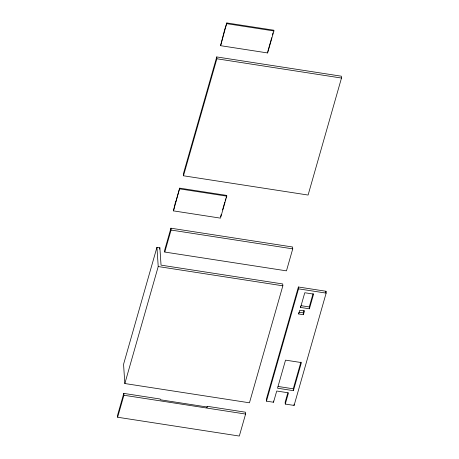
<?xml version="1.0" encoding="UTF-8"?>
<svg xmlns="http://www.w3.org/2000/svg" width="459" height="459" viewBox="0 0 459 459"><rect width="100%" height="100%" fill="white"/><g stroke="black" fill="none" stroke-linecap="round" stroke-linejoin="round"><path stroke-width="0.69" d="M220.613 216.723L221.135 214.669M156.944 247.315L123.557 364.308L124.837 383.535L249.461 402.801L282.847 285.808L282.727 283.96L161.04 265.147L159.887 247.768L156.944 247.315L158.223 266.547L124.837 383.535M159.491 249.145L159.887 247.768M216.74 56.939L183.353 173.932L183.474 175.78L308.098 195.046L341.49 78.053L341.364 76.2L216.74 56.939L216.866 58.786L183.474 175.78M179.687 188.144L175.545 202.648L175.499 201.914L173.462 210.876L220.486 218.145L226.763 196.154L226.717 195.414L179.687 188.144L173.462 210.876M220.601 45.682L226.832 22.95L273.862 30.219L273.908 30.96L267.631 52.951L220.601 45.682L224.646 29.697L226.832 22.95M207.261 406.301L207.313 407.041L160.283 399.772L160.237 399.032L123.787 393.397L117.51 415.389L117.636 417.242L239.317 436.05L245.594 414.058L245.473 412.205L207.261 406.301L206.877 407.661M170.932 228.203L164.655 250.195L164.781 252.048L286.462 270.856L292.739 248.864L292.618 247.011L170.932 228.203L171.058 230.051L164.781 252.048M117.636 417.242L123.913 395.245L123.787 393.397M222.575 209.918L224.835 202.006M225.208 200.686L225.776 198.713M226.149 197.393L226.717 195.414M267.769 51.557L271.722 37.707M298.396 286.995L266.34 399.307L266.461 401.155L273.518 402.245L276.725 391.016L288.481 392.835L285.274 404.063L294.093 405.429L326.148 293.112L326.022 291.264L298.396 286.995L298.516 288.843L266.461 401.155M298.706 313.985L299.773 310.244L304.478 310.972L303.41 314.713L298.706 313.985L298.625 312.757M300.576 307.438L304.77 292.739L313.589 294.104L309.395 308.798L300.576 307.438L300.496 306.205M303.41 314.713L303.284 312.866L303.996 310.37M309.395 308.798L309.268 306.951L313.084 293.594M287.793 392.967L285.154 402.216L285.274 404.063M293.399 390.661L301.408 362.581L285.538 360.131L277.523 388.205L293.399 390.661L293.272 388.813L300.897 362.105M325.632 292.641L326.022 291.264M272.33 34.941L272.985 32.916M226.878 23.69L273.908 30.96M216.866 58.786L341.49 78.053M179.739 188.884L226.763 196.154M171.058 230.051L292.739 248.864M158.223 266.547L282.847 285.808M298.516 288.843L326.148 293.112M301.133 305.694L309.268 306.951M299.257 312.24L303.284 312.866M278.091 386.467L293.272 388.813M123.913 395.245L245.594 414.058M294.012 404.195L294.093 405.429M267.586 52.211L267.631 52.951M273.438 401.017L273.518 402.245"/></g></svg>
